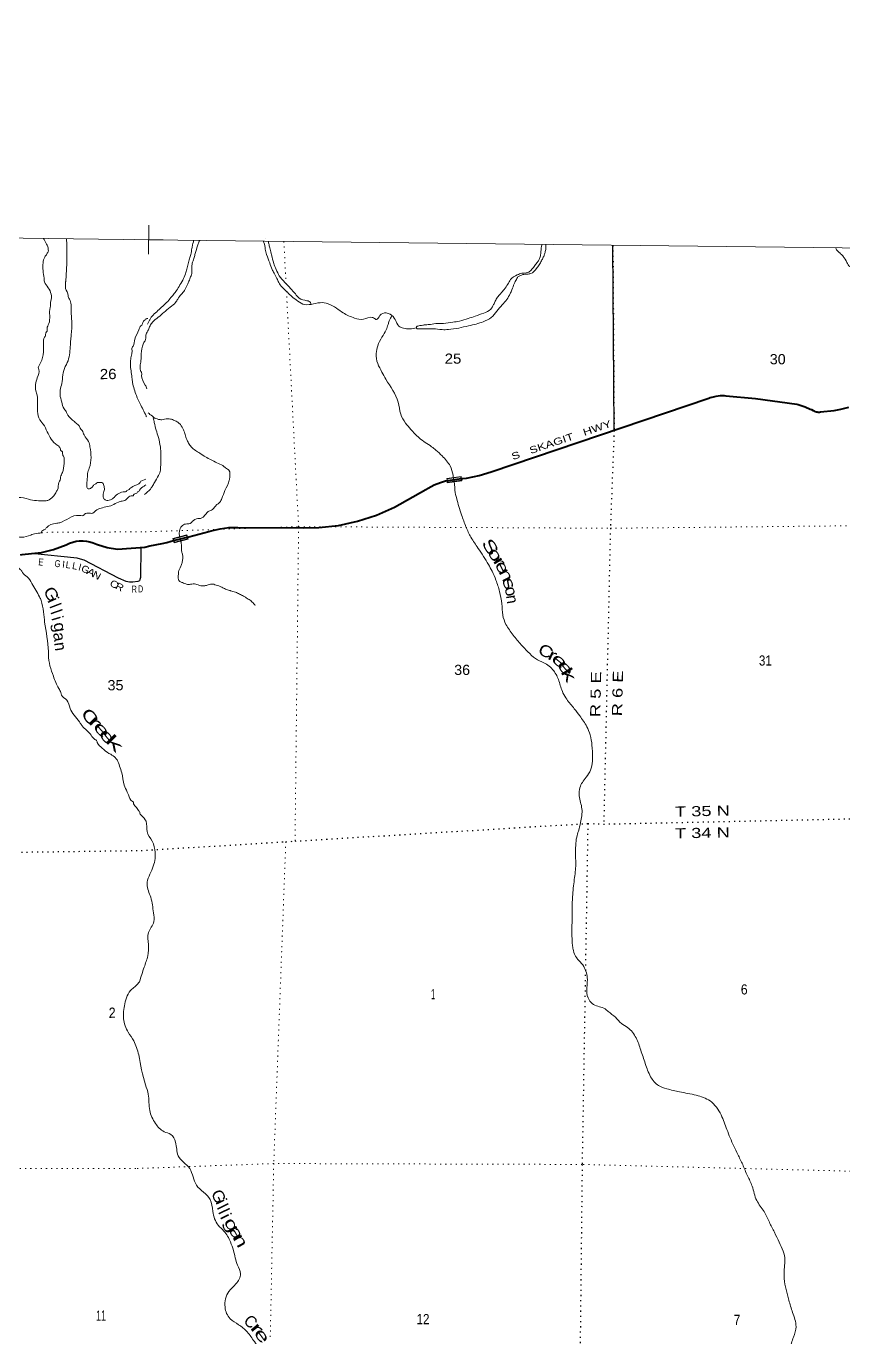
# Model space of a CAD drawing. Header units: feet. Extents: x -493433 to -244333, y 184684 to 373072.
# Drawn here: x -277267 to -263195, y 350233 to 372822 of the extents above; entities that cross this region are included whole.
import ezdxf
from ezdxf.enums import TextEntityAlignment as Align

# ---------------------------------------------------------------- set-up
doc = ezdxf.new("R2010")
doc.units = ezdxf.units.FT
doc.header["$LTSCALE"] = 60
doc.linetypes.add('DOTTED', pattern=[1.5, 0.3, -1.2])
for name, color, linetype, lineweight in [('26', 7, 'Continuous', 40), ('27', 7, 'Continuous', 13), ('29', 7, 'Continuous', 25), ('30', 7, 'Continuous', 13), ('39', 7, 'Continuous', 13), ('4', 7, 'Continuous', 13), ('41', 7, 'Continuous', 13), ('6', 7, 'DOTTED', 25), ('61', 7, 'Continuous', 13), ('7', 7, 'DOTTED', 13)]:
    doc.layers.add(name, color=color, linetype=linetype, lineweight=lineweight)

msp = doc.modelspace()

# ---------------------------------------------------------------- linework, layer by layer
at = {"layer": '26'}
for points in [[(-269767.45, 365024.01), (-269741.98, 365027.17), (-269676.8, 365035.25), (-269463.25, 365077.98), (-269255.33, 365142.8), (-265503.37, 366413), (-265478.06, 366421.57), (-265453.37, 366429.13), (-265448.75, 366430.55), (-265378.98, 366446.32), (-265307.95, 366454.71), (-265261.43, 366455.31), (-265236.53, 366455.64), (-265211.43, 366453.4), (-264702.06, 366407.98), (-263985.72, 366307.67), (-263966.46, 366302.74), (-263844.66, 366263.53), (-263756.09, 366224.38), (-263732.21, 366213.82), (-263706.09, 366196.54), (-263694.25, 366190.15), (-263675.83, 366182.57), (-263656.71, 366176.95), (-263637.12, 366173.37), (-263617.25, 366171.85), (-263597.34, 366172.42), (-263577.59, 366175.07), (-263343.92, 366200.82), (-263229.54, 366220.15), (-263090.51, 366257.43)], [(-274729.47, 363955.58), (-274461.83, 364024.03), (-274118.66, 364111.81), (-274078.34, 364124.26), (-273926.99, 364160.17), (-273772.71, 364180.06), (-273617.19, 364183.71), (-272488.24, 364178.95), (-272225.81, 364182.56), (-271887.88, 364218.7), (-271555.58, 364289.97), (-271232.54, 364395.58), (-270922.32, 364534.37), (-270380.13, 364838.71), (-270342.05, 364862.09), (-270237.26, 364916.42), (-270127.36, 364959.51), (-270038.56, 364983.98), (-269767.45, 365024.01)], [(-277364.41, 363712.35), (-277338.97, 363715.26), (-277175.51, 363733.94), (-277004.22, 363753.76), (-276844.11, 363789.55), (-276819.02, 363796.21), (-276794.11, 363805.45), (-276576.89, 363886.1), (-276522.61, 363911.69), (-276465.95, 363931.47), (-276407.53, 363945.22), (-276347.99, 363952.78), (-276287.99, 363954.08), (-276228.18, 363949.1), (-276169.22, 363937.9), (-276111.75, 363920.59), (-276056.41, 363897.38), (-276037.04, 363887.57), (-275873.32, 363839.79), (-275696.16, 363807.2), (-275220.25, 363845.45)], [(-275220.25, 363845.45), (-275139.29, 363864.99), (-274923.44, 363909.24), (-274844.07, 363923.55), (-274766.63, 363946.09)], [(-274766.63, 363946.08), (-274729.47, 363955.58), (-274729.23, 363955.64)]]:
    msp.add_lwpolyline(points, dxfattribs=at)
at = {"layer": '29'}
msp.add_line((-267132.24, 365868.49), (-267156.03, 369045.14), dxfattribs=at)
msp.add_lwpolyline([(-275291.89, 363839.69), (-275298.23, 363319.45), (-275309.16, 363284.65), (-275314.7, 363265.46), (-275342.4, 363248.74), (-275430.01, 363237.92), (-275489.13, 363241.19), (-275545.62, 363253.16), (-275678.15, 363310.61), (-276270.86, 363617.63), (-276329, 363638.53), (-276389.4, 363650.91), (-277176.44, 363733.83)], dxfattribs=at)
at = {"layer": '39'}
for p, q in [((-273139.54, 369157.15), (-273139.73, 369156.45)), ((-275147.69, 367743.01), (-275174.39, 367688.64)), ((-275158.74, 367591.53), (-275174.39, 367566.42)), ((-275290.29, 364980.63), (-275206.03, 365017.72))]:
    msp.add_line(p, q, dxfattribs=at)
msp.add_arc((-270518.55, 367630.6), 24.48, 84.96292, 275.03747, dxfattribs=at)
for points in [[(-276885.27, 368953.08), (-276893.7, 369020.94), (-276923.58, 369080.03), (-276966.73, 369165.89)], [(-276591.03, 368350.88), (-276566.84, 368760.82), (-276568.24, 369076.66), (-276572.72, 369160.32)], [(-275158.74, 367591.53), (-275132.98, 367656.3), (-275111.06, 367692.78), (-275069.07, 367743.52), (-274964.81, 367824.96), (-274892.69, 367890.03), (-274786.45, 367977.53), (-274692.29, 368062.93), (-274656.4, 368119.69), (-274594.46, 368200.85), (-274540.5, 368267.82), (-274492.75, 368358.98), (-274468.9, 368409.61), (-274441.21, 368486.5), (-274415.5, 368557.33), (-274411.91, 368621.95), (-274414.3, 368676.45), (-274398.72, 368755.28), (-274373.07, 368836.2), (-274353.41, 368906.99), (-274314.64, 369035.87), (-274292.75, 369099.93), (-274273.45, 369131.74)], [(-274377.36, 369133.29), (-274386.64, 369103.44), (-274399.93, 369054.7), (-274412.11, 368993.78), (-274431.88, 368886.29), (-274455.58, 368815.47), (-274475.11, 368724.5), (-274500.72, 368637.52), (-274522.32, 368554.61), (-274569.95, 368445.29), (-274633.7, 368335.85), (-274689.54, 368248.68), (-274741.51, 368183.74), (-274805.48, 368106.61), (-274841.48, 368063.98), (-274913.58, 367996.89), (-274997.72, 367919.63), (-275079.84, 367842.38), (-275137.75, 367763.26), (-275147.69, 367743.01)], [(-273180.39, 369118.65), (-273170.14, 369095.41), (-273146.39, 368981.47), (-273123.56, 368886.74), (-273070.14, 368741.73), (-273029.06, 368630.96), (-272994.33, 368564.57), (-272945.3, 368472.02), (-272914.61, 368405.6), (-272857.59, 368323.2), (-272784.55, 368255.04), (-272709.44, 368180.83), (-272616.2, 368106.74), (-272498.77, 368032.81), (-272357.62, 368027.67), (-272202.59, 368056.95), (-272061.35, 368037.68), (-271919.71, 367961.88), (-271806.26, 367881.87), (-271608.08, 367792.32), (-271454.74, 367773.13), (-271303.76, 367804.39), (-271279.5, 367794.46), (-271232.94, 367766.5), (-271170.93, 367835.54), (-271062.38, 367880.66), (-270997.72, 367858.88), (-270906.35, 367764.59), (-270843.09, 367653.96), (-270766.23, 367616.11), (-270657.3, 367606.72), (-270538.33, 367621.53)], [(-272359.09, 368028.34), (-272388.22, 368079.96), (-272432.65, 368091.79), (-272561.97, 368135.36), (-272628.99, 368207.6), (-272712.3, 368301.94), (-272809.78, 368406.28), (-272905.31, 368518.71), (-272957.3, 368630.15), (-273001.65, 368734.37), (-273037.13, 368880.73), (-273063.74, 368980.51), (-273082.08, 369057.75), (-273098.67, 369118.11)], [(-277844.43, 364721.72), (-277763.46, 364697.48), (-277637.97, 364685.37), (-277524.62, 364685.38), (-277403.2, 364701.57), (-277225.07, 364669.26), (-276953.85, 364641), (-276893.14, 364649.09), (-276804.11, 364713.76), (-276755.56, 364778.42), (-276743.43, 364806.71), (-276727.24, 364830.95), (-276703.01, 364960.27), (-276682.78, 365000.69), (-276674.7, 365049.19), (-276642.36, 365130.01), (-276614.08, 365283.58), (-276626.28, 365408.86), (-276638.43, 365433.1), (-276650.6, 365497.76), (-276666.8, 365501.8), (-276674.91, 365534.13), (-276707.31, 365582.62), (-276735.65, 365602.82), (-276905.75, 365833.15), (-276974.63, 365962.46), (-277011.07, 366006.91), (-277067.81, 366144.31), (-277080.08, 366463.56), (-277100.35, 366536.3), (-277076.15, 366762.61), (-277051.93, 366908.1), (-277060.03, 366932.35), (-277043.86, 366972.76), (-276967.1, 367356.69), (-276950.95, 367461.76), (-276934.76, 367490.05), (-276926.69, 367538.55), (-276906.46, 367566.84), (-276906.48, 367611.29), (-276878.17, 367696.16), (-276854.01, 367975.01), (-276845.92, 368015.43), (-276849.99, 368051.79), (-276841.91, 368084.13), (-276886.53, 368314.47), (-276951.33, 368415.5), (-276959.46, 368480.16), (-276975.71, 368609.48), (-276975.76, 368742.85), (-276947.47, 368843.88), (-276911.05, 368896.42), (-276885.27, 368953.08)], [(-270520.7, 367606.21), (-270441.58, 367604.09), (-270256.14, 367607.32), (-270096.78, 367592.2), (-269991.97, 367594.91), (-269812.73, 367620.3), (-269645.67, 367657.73), (-269510.82, 367688.89), (-269394.16, 367728), (-269253.54, 367799.58), (-269155.52, 367909.23), (-269063.56, 368020.87), (-268983.56, 368112.24), (-268927.81, 368213.54), (-268898.02, 368278.34), (-268856.41, 368383.59), (-268820.65, 368458.52), (-268802.74, 368492.95), (-268758.59, 368521.5), (-268708.33, 368542.02), (-268631.77, 368548.57), (-268571.37, 368559.06), (-268475.19, 368644.48), (-268425.26, 368711.42), (-268387.43, 368780.31), (-268355.59, 368839.06), (-268333.8, 368895.73), (-268318.08, 368954.38), (-268310.75, 369043.07), (-268309.76, 369059.08)], [(-268378.45, 369059.96), (-268391.01, 369006.4), (-268396.63, 368943.78), (-268406.16, 368864.98), (-268425.89, 368802.27), (-268457.82, 368755.63), (-268499.76, 368698.83), (-268551.73, 368633.89), (-268607.83, 368585.07), (-268702.44, 368564.26), (-268727.67, 368563.33), (-268805.05, 368535.33), (-268921.41, 368453.82), (-268967.23, 368374.79), (-269031.11, 368283.53), (-269091.09, 368212.48), (-269147.1, 368149.53), (-269182.94, 368084.69), (-269212.76, 368023.93), (-269260.61, 367946.91), (-269383.1, 367877.47), (-269527.89, 367826.06), (-269650.56, 367782.86), (-269797.43, 367739.51), (-269916.23, 367720.57), (-270077.36, 367699.33), (-270178.15, 367698.67), (-270301.02, 367683.74), (-270383.61, 367675.13), (-270409.89, 367674.16)], [(-263195.31, 368865.3), (-263218.74, 368888.32), (-263248.91, 368914.9), (-263271.88, 368933.81), (-263293.05, 368954.98), (-263302.06, 368969.39), (-263313.93, 368999.04), (-263314.07, 368999.26)], [(-263195.31, 368865.3), (-263186.88, 368854.57), (-263125.7, 368752.01), (-263072.78, 368679.67), (-262982.14, 368690.36), (-262903.7, 368717.11), (-262820.94, 368701.5), (-262739.63, 368603.11), (-262658.17, 368484.53), (-262605.1, 368389.99), (-262578.39, 368317.49), (-262581.76, 368220.56), (-262530.97, 368164.37), (-262465.75, 368061.83), (-262418.8, 367977.35), (-262396.19, 367914.91), (-262307.29, 367885.21), (-262238.89, 367905.84), (-262158.17, 367894.26), (-262071.23, 367856.46), (-262018.45, 367804.32), (-261855.24, 367815.48), (-261732.68, 367874.82), (-261620.12, 367921.99), (-261547.6, 367930.53), (-261485.25, 367951.13), (-261414.84, 367971.78), (-261312.1, 367982.54), (-261160.54, 367929.02), (-261003.34, 367936.1), (-260946.79, 367920.32), (-260851.78, 367882.58), (-260736.39, 367812.67), (-260672.48, 367724)], [(-276581.78, 368443.52), (-276591.03, 368350.88), (-276586.96, 368302.39), (-276542.39, 368181.15), (-276538.33, 368148.82), (-276522.12, 368120.54), (-276493.7, 367910.39), (-276481.49, 367736.62), (-276489.49, 367502.23), (-276501.59, 367393.11), (-276509.63, 367263.79), (-276574.29, 366993.02), (-276594.52, 366956.65), (-276655.12, 366661.62), (-276679.36, 366548.47), (-276683.38, 366475.73), (-276654.99, 366342.37), (-276614.47, 366229.22), (-276569.92, 366164.56), (-276549.65, 366120.11), (-276436.26, 366006.98), (-276407.91, 365978.68), (-276355.28, 365934.24), (-276343.12, 365905.96), (-276302.62, 365853.43), (-276270.2, 365776.64), (-276193.25, 365663.49), (-276168.93, 365570.55), (-276148.61, 365388.7), (-276180.92, 365206.85), (-276209.22, 365113.9), (-276209.21, 365085.6), (-276221.31, 364960.33), (-276221.27, 364879.51), (-276213.16, 364855.26), (-276176.73, 364851.22), (-276124.13, 364883.56), (-276087.71, 364923.97), (-276067.48, 364932.06), (-276055.33, 364948.22), (-276010.81, 364956.31), (-275954.14, 364952.27), (-275925.78, 364887.62), (-275921.7, 364818.92), (-275933.83, 364782.54), (-275933.79, 364689.6), (-275897.35, 364653.23), (-275816.39, 364661.32), (-275771.87, 364681.53), (-275751.64, 364701.74), (-275569.53, 364798.75), (-275545.23, 364802.79), (-275533.1, 364818.96), (-275492.63, 364835.13), (-275480.49, 364855.34), (-275444.06, 364875.54), (-275427.87, 364887.67), (-275302.42, 364960.42), (-275290.29, 364980.63), (-275286.59, 364983.25)], [(-275192.36, 366087.71), (-275201.68, 366108.13), (-275302.95, 366314.22), (-275367.78, 366455.66), (-275432.63, 366681.96), (-275444.81, 366766.82), (-275469.2, 367001.22), (-275465.17, 367082.04), (-275449.02, 367174.99), (-275440.94, 367211.36), (-275440.97, 367284.1), (-275424.78, 367308.35), (-275396.49, 367429.59), (-275323.7, 367591.25), (-275303.48, 367643.79), (-275275.15, 367672.08), (-275230.65, 367752.91), (-275212.77, 367762.5), (-275198.84, 367778.18), (-275171.57, 367787.27)], [(-270973.29, 367824.71), (-270987.18, 367792.32), (-271011.02, 367741.7), (-271030.76, 367681), (-271064.4, 367589.94), (-271136.09, 367462.29), (-271209.65, 367312.41), (-271234.94, 367181.03), (-271209.57, 367009.59), (-271135.96, 366860.68), (-271068.59, 366737.97), (-270856.2, 366341.65), (-270812.44, 366136.01), (-270730.75, 365983.11), (-270637.25, 365872.69), (-270495.12, 365726.24), (-270280.38, 365574.21), (-270205.38, 365514.13), (-270099.89, 365417.92), (-270022.67, 365329.59), (-269961.6, 365243.18), (-269912.13, 365086.04), (-269892, 364970.04)], [(-275174.24, 367561.54), (-275204.07, 367497.63), (-275218.37, 367401.32), (-275238.6, 367373.03), (-275262.86, 367308.37), (-275287.09, 367130.56), (-275291.09, 367041.65), (-275295.13, 367013.35), (-275295.08, 366884.04), (-275274.82, 366835.54), (-275278.86, 366803.21), (-275214.03, 366637.52), (-275186.49, 366572.31)], [(-270409.89, 367674.16), (-270431.02, 367668.31), (-270480.92, 367662.76), (-270516.4, 367654.99)], [(-275081.71, 366071.86), (-275058.96, 365989.24), (-275027.84, 365862.25), (-274988.66, 365735.32), (-274955.28, 365572.02), (-274944.25, 365434.81), (-274949.24, 365281.35), (-274954.53, 365172.3), (-274986.13, 365077.21), (-275055.87, 364959.66), (-275095.71, 364890.76), (-275127.65, 364844.12), (-275227.7, 364750.5)], [(-275162.95, 366160.16), (-275134.54, 366132.08), (-275096.05, 366106.09), (-275073.71, 366082.01), (-275031.23, 366060.08), (-274986.78, 366046.23), (-274930.3, 366040.55), (-274831.62, 366055.32), (-274779.18, 366051.62), (-274712.49, 366027.83), (-274653.81, 365995.91), (-274609.18, 365955.83), (-274558.17, 365867.33), (-274527.35, 365782.74), (-274500.57, 365700.15), (-274469.88, 365635.74), (-274425.1, 365573.45), (-274352.09, 365509.33), (-274275.15, 365461.38), (-274175.94, 365399.44), (-274080.85, 365349.59), (-273979.69, 365297.76), (-273880.58, 365249.95), (-273831.93, 365209.89), (-273773.17, 365167.88), (-273758.27, 365052.9), (-273767.97, 364998.33), (-273841.33, 364820.2), (-273896.81, 364680.54), (-273930.64, 364617.74), (-273968.72, 364585.19), (-273990.78, 364568.89), (-274030.75, 364518.16), (-274088.92, 364475.39), (-274119.07, 364463.08), (-274155.16, 364434.58), (-274207.14, 364371.66), (-274251.29, 364343.11), (-274307.69, 364336.68), (-274404.1, 364285.58), (-274444.17, 364248.98), (-274520.73, 364242.43), (-274584.97, 364203.65), (-274626.74, 364122.63), (-274602.59, 363948.84)], [(-279476.25, 365917.7), (-279403.37, 365873.25), (-279395.27, 365877.3), (-279399.32, 365869.22), (-279403.37, 365877.3), (-279395.27, 365869.21), (-279399.32, 365877.3), (-279403.35, 365840.93), (-279375.01, 365808.61), (-279334.49, 365719.7), (-279310.17, 365634.84), (-279212.94, 365457.04), (-279164.31, 365331.77), (-279107.59, 365218.62), (-279042.79, 365121.65), (-279006.32, 365061.03), (-278815.97, 364818.58), (-278613.48, 364596.35), (-278512.25, 364523.61), (-278305.78, 364446.86), (-278180.29, 364434.75), (-278135.75, 364414.55), (-278010.25, 364378.2), (-277929.28, 364341.83), (-277734.93, 364220.63), (-277674.18, 364164.06), (-277641.78, 364127.69), (-277581.05, 364087.28), (-277483.88, 364038.81), (-277350.29, 364014.57), (-277188.39, 364050.96), (-277147.92, 364067.13), (-276998.16, 364091.39), (-277006.25, 364091.39), (-276981.97, 364131.8), (-276945.56, 364147.97), (-276913.19, 364184.35), (-276755.35, 364253.07), (-276686.53, 364265.2), (-276346.56, 364390.51), (-276269.66, 364398.6), (-276265.61, 364406.69), (-276160.37, 364426.9), (-276107.75, 364434.98), (-276091.57, 364451.15), (-275897.3, 364536.04), (-275783.97, 364568.38), (-275678.75, 364620.92), (-275613.99, 364637.1), (-275565.42, 364649.22), (-275512.8, 364693.68), (-275435.92, 364730.06), (-275419.73, 364730.06), (-275415.68, 364746.23), (-275363.07, 364774.52), (-275346.89, 364794.73), (-275326.64, 364802.81), (-275314.51, 364823.02), (-275233.58, 364895.77), (-275207.55, 364914.76)], [(-269892, 364970.04), (-269886.93, 364940.85), (-269878.06, 364823.81), (-269848.83, 364678.65), (-269811.61, 364543.63), (-269764.24, 364398.58), (-269688.23, 364193.16), (-269602.33, 364014.04), (-269478.04, 363823.07), (-269300.72, 363543.61), (-269239.45, 363428.93), (-269171.85, 363273.92), (-269110.02, 363078.5), (-269070.26, 362866.78), (-269054.81, 362673.08), (-268999.26, 362511.93), (-268875.01, 362327.01), (-268738.79, 362160.34), (-268621.04, 362039.98), (-268491.2, 361921.71), (-268347.59, 361851.99), (-268177.3, 361713.8), (-268087.37, 361536.73), (-268017.42, 361333.29), (-267952.14, 361220.66), (-267821.99, 361057.98), (-267728.4, 360933.42), (-267606.17, 360748.49), (-267550.77, 360609.55), (-267517.27, 360428.08), (-267509.77, 360218.17), (-267540.51, 359999.94), (-267618.31, 359880.32), (-267682.18, 359789.06), (-267725.9, 359697.92), (-267737.04, 359558.55), (-267691.12, 359332.74), (-267713.68, 359096.4), (-267750.98, 358950.8), (-267780.49, 358845.63), (-267797.68, 358708.24), (-267800.32, 358506.34), (-267797.42, 358379.17), (-267821.8, 358114.55), (-267852, 357817.58), (-267858.69, 357619.7), (-267859.41, 357431.94), (-267863.91, 357207.82), (-267850.18, 356971.71), (-267837.53, 356891.04), (-267784.27, 356768.24), (-267743.61, 356720.05), (-267658.21, 356613.61), (-267596.21, 356393.96), (-267606.94, 356196.05), (-267567.55, 356038.84), (-267490.41, 355960.61), (-267292.31, 355883.16), (-267237.58, 355839.11), (-267111.91, 355741), (-267010.37, 355632.65), (-266903.04, 355562.69), (-266756.66, 355383.97), (-266676.59, 355174.53), (-266598.37, 354940.86), (-266506.09, 354715.35), (-266369.97, 354562.81), (-266228.47, 354507.21), (-266008.38, 354456.15), (-265721.7, 354395.43), (-265483.15, 354298.07), (-265291.99, 354057.05), (-265191.47, 353805.36), (-265074.59, 353519.45), (-265005.06, 353376.56), (-264919.18, 353201.49)], [(-274602.59, 363948.84), (-274599.18, 363926.98), (-274590.48, 363834.17), (-274585.96, 363763.54), (-274571.48, 363711.15), (-274568.99, 363642.53), (-274580.63, 363575.83), (-274604.38, 363513.09), (-274640, 363415.96), (-274643.74, 363373.54), (-274643.15, 363288.75), (-274620.73, 363252.56), (-274574.22, 363232.67), (-274533.79, 363216.78), (-274471.18, 363199.02), (-274469.16, 363199.04), (-274434.92, 363203.3), (-274388.61, 363211.67), (-274303.82, 363194.06), (-274257.35, 363178.21), (-274188.81, 363178.66), (-274132.45, 363191.14), (-274092.22, 363203.51), (-274057.97, 363207.77), (-274013.54, 363195.95), (-273926.65, 363166.23), (-273865.97, 363136.34), (-273797.24, 363108.53), (-273760.87, 363096.65), (-273744.71, 363092.72), (-273706.33, 363080.86), (-273661.88, 363067.02), (-273593.11, 363033.14), (-273558.73, 363017.22), (-273524.33, 362999.27), (-273475.76, 362971.33), (-273439.32, 362949.36), (-273406.94, 362931.4), (-273382.6, 362909.35), (-273358.21, 362881.24), (-273331.82, 362855.17), (-273321.63, 362839.09)], [(-277483.96, 363650.08), (-277459.41, 363590.24), (-277378.4, 363464.97), (-277362.21, 363452.86), (-277329.81, 363404.37), (-277252.86, 363331.63), (-277167.81, 363218.49), (-277038.18, 362988.17), (-277009.82, 362923.51), (-276969.26, 362729.53), (-276948.95, 362547.69), (-276883.98, 362042.56), (-276883.97, 362014.27), (-276883.96, 361985.98), (-276798.81, 361618.26), (-276705.62, 361408.13), (-276669.17, 361335.4), (-276657, 361290.95), (-276567.91, 361206.09), (-276511.18, 361064.67), (-276442.32, 360947.48), (-276349.18, 360834.34), (-276320.83, 360785.86), (-276166.94, 360628.27), (-276094.06, 360539.38), (-276049.51, 360498.97), (-276041.41, 360474.73), (-275956.37, 360377.75), (-275842.99, 360288.86), (-275810.61, 360272.7), (-275729.62, 360212.09), (-275701.28, 360175.72), (-275656.7, 360070.66), (-275620.24, 359953.48), (-275579.67, 359743.35), (-275527, 359622.12), (-275506.74, 359573.63), (-275433.84, 359460.49), (-275417.65, 359448.37), (-275417.63, 359436.24), (-275381.19, 359371.59), (-275332.58, 359306.95), (-275324.48, 359294.82), (-275308.28, 359274.61), (-275308.28, 359254.41), (-275277.78, 359218.73)], [(-275277.78, 359218.73), (-275200.94, 359118.28), (-275183.59, 358940.73), (-275097.79, 358777.77), (-275044, 358578.26), (-275088.52, 358311.48), (-275183.35, 358032.27), (-275121.33, 357808.58), (-275073.11, 357540.39), (-275068.03, 357389.02), (-275159.48, 357202.69), (-275162.06, 356992.72), (-275172.81, 356798.84), (-275233.96, 356604.63), (-275313.63, 356353.41)], [(-275313.23, 356353.85), (-275379.12, 356281.55), (-275448.23, 356224.51), (-275568.7, 355970.18), (-275588.78, 355715.86), (-275508.47, 355481.61), (-275414.77, 355334.37), (-275328.7, 355092.29)], [(-275328.7, 355092.29), (-275209.85, 354575.88), (-275164.4, 354416.69), (-275138.24, 354132.21), (-275037.93, 353910.79), (-274891.8, 353768.41), (-274776.56, 353720.7), (-274692.99, 353588.01), (-274647.03, 353354.12), (-274449.94, 353131.32), (-274333.07, 352847.43), (-274095.49, 352598.64), (-274051.75, 352395.03), (-273957.36, 352155.4), (-273859.9, 352055.1), (-273747.73, 351868.08), (-273696.33, 351723.06), (-273663.19, 351594.07), (-273624.01, 351467.14), (-273574.61, 351320.09), (-273652.01, 351143.94), (-273774.1, 351015.96), (-273840.76, 350745.01), (-273752.69, 350543.7), (-273606.83, 350441.69), (-273458.81, 350317.49), (-273334.69, 350150.74), (-273188.2, 349955.86), (-273047.83, 349773.07), (-272927.49, 349569.95), (-272875.83, 349386.57), (-272803.78, 349171.03), (-272689.54, 348975.95), (-272727.11, 348870.73), (-272770.51, 348733.16), (-272666.41, 348546.09), (-272552.37, 348381.29), (-272462.86, 348262.76), (-272448.88, 347990.32), (-272439.5, 347800.61), (-272441.91, 347566.41), (-272412.5, 347395), (-272336.93, 347252.16), (-272214.58, 347051.07), (-272139.82, 346734.61), (-272092.34, 346573.41), (-271978.17, 346388.42), (-271848.26, 346260.06), (-271683.77, 346085.5), (-271539.93, 345983.48), (-271406.41, 345915.71), (-271264.23, 345761.18), (-271163.88, 345533.71), (-271086.48, 345419.14), (-270979.11, 345343.13), (-270869.66, 345257.03), (-270849.8, 345008.85), (-270816.2, 344815.26), (-270688.34, 344690.93), (-270540.4, 344578.84), (-270456.89, 344454.21), (-270479.24, 344187.58), (-270419.48, 344000.22), (-270331.56, 343530.41), (-270171.82, 343168.06), (-270159.28, 342967.12)], [(-264919.18, 353201.49), (-264837.2, 353008.21), (-264757.34, 352829.06), (-264679.04, 352583.27), (-264550.72, 352392.32), (-264460.75, 352209.19), (-264372.87, 352036.15), (-264291.04, 351863.06), (-264192.14, 351554.83), (-264201.44, 351441.71), (-264204.05, 351235.78), (-264124.88, 350864.83), (-264060.92, 350653.27), (-264000.76, 350407.37), (-264043.86, 350227.41), (-264106.93, 350019.06), (-264056.05, 349658.03), (-263969.38, 349367.88), (-263832.48, 349102.29), (-263795.84, 349052.06), (-263748.78, 348951.42), (-263689.2, 348790.31), (-263651.68, 348610.88), (-263612.18, 348437.52), (-263532.74, 348318.92), (-263287.69, 348157)]]:
    msp.add_spline(points, degree=3, dxfattribs=at)
at = {"layer": '4'}
for p, q in [((-275151.73, 369392.72), (-275157.58, 368892.75)), ((-274904.67, 369139.81), (-275404.64, 369145.66))]:
    msp.add_line(p, q, dxfattribs=at)
msp.add_lwpolyline([(-489136.84, 372822.34), (-458570.27, 372170.54), (-428002.84, 371560.78), (-397434.59, 370993.07), (-366865.58, 370467.41), (-336295.9, 369983.8), (-305725.57, 369542.24), (-275154.66, 369142.74), (-244583.22, 368785.28), (-246606.46, 184933.95), (-277430.78, 185294.37), (-308254.58, 185697.19), (-339077.78, 186142.4), (-369900.35, 186630.01), (-400722.22, 187160.02), (-431543.33, 187732.42), (-462363.63, 188347.22), (-493183.05, 189004.41)], close=True, dxfattribs=at)
msp.add_lwpolyline([(-489136.84, 372822.34), (-458570.27, 372170.54), (-428002.84, 371560.78), (-397434.59, 370993.07), (-366865.58, 370467.41), (-336295.9, 369983.8), (-305725.57, 369542.24), (-275154.66, 369142.74), (-244583.22, 368785.28), (-246606.46, 184933.95), (-277430.78, 185294.37), (-308254.58, 185697.19), (-339077.78, 186142.4), (-369900.35, 186630.01), (-400722.22, 187160.02), (-431543.33, 187732.42), (-462363.63, 188347.22), (-493183.05, 189004.41)], close=True, dxfattribs=at)
at = {"layer": '6'}
for points in [[(-267156.51, 369044.53), (-267135.32, 365855.62), (-267200.43, 364168.99), (-267314.69, 359062.84)], [(-275285.01, 358614.61), (-272793.52, 358766.54), (-272634.34, 358777.67), (-267588.59, 359081.06), (-267318.38, 359070.71), (-262297.48, 359178.11), (-262059.92, 359184.18), (-257063.74, 359117.33), (-256783.71, 359143.38), (-251829.95, 359048.46), (-251495.39, 359060.74), (-246491.41, 358992.4), (-246338.27, 359001.47), (-244691.17, 358976.22)], [(-267588.59, 359081.06), (-267687.04, 353203.64), (-267744.8, 347853.4), (-267871.73, 342595.57), (-267951.74, 337257.3), (-268023.96, 331959.45), (-268111.37, 326524.23), (-268181.39, 323060.86)], [(-289048.84, 358666.14), (-283694.83, 358631.47), (-278250.61, 358575.68), (-275285.01, 358614.61)]]:
    msp.add_lwpolyline(points, dxfattribs=at)
at = {"layer": '61'}
for points in [[(-270015.18, 364990.42), (-270020.45, 365028.27), (-269772.84, 365062.72), (-269767.45, 365024.01)], [(-270015.18, 364990.42), (-270010.11, 364953.98), (-269762.5, 364988.44), (-269767.45, 365024.01)], [(-274729.47, 363955.58), (-274738.7, 363991.22), (-274496.68, 364053.9), (-274487.26, 364017.53)], [(-274729.47, 363955.58), (-274719.89, 363918.62), (-274477.88, 363981.3), (-274487.26, 364017.53)]]:
    msp.add_lwpolyline(points, dxfattribs=at)
for points in [[(-270011.42, 365021.45), (-269779.66, 365053.69), (-269771.52, 364995.26), (-270003.3, 364963.01)], [(-274728.95, 363985.48), (-274502.42, 364044.14), (-274487.62, 363987.05), (-274714.17, 363928.37)]]:
    msp.add_lwpolyline(points, close=True, dxfattribs=at)
at = {"layer": '7'}
for p, q in [((-272826.8, 369114.03), (-272788.86, 368383.23)), ((-277002.5, 364098.3), (-275217, 364107.72)), ((-278366.46, 353135.46), (-275352.86, 353133.81))]:
    msp.add_line(p, q, dxfattribs=at)
for points in [[(-272782.22, 368254.43), (-272573.03, 364196.57), (-272634.34, 358777.67)], [(-275217, 364107.72), (-272573.03, 364196.57), (-267200.43, 364168.99), (-261844.52, 364224.07), (-256634.58, 364106.6), (-251320.26, 364054.41), (-246024.48, 364058.63), (-244635.15, 364067.69)], [(-272793.52, 358766.54), (-273001.11, 353219.49), (-273060.29, 350234.11)], [(-244759.43, 352773.62), (-246585.42, 352763.73), (-251964.37, 352833.67), (-257156.66, 353021.91), (-262430.64, 353072.34), (-267687.04, 353203.64), (-273001.11, 353219.49), (-275352.86, 353133.81)]]:
    msp.add_lwpolyline(points, dxfattribs=at)

# ---------------------------------------------------------------- texts
at = {"layer": '27', "width": 1.35}
msp.add_text('S   SKAGIT   HWY', height=120, rotation=18.703, dxfattribs=at).set_placement((-268881.17, 365343.37))
at = {"layer": '30', "width": 0.8}
msp.add_text('E', height=120, rotation=353.986, dxfattribs=at).set_placement((-277061.39, 363531.31))
at = {"layer": '30'}
for s, rotation, width, p in [('G', 353.986, 0.7, (-276732.59, 363500.05)), ('L', 351.986, 0.95, (-276550.6, 363479.78)), ('G', 332.616, 1.1, (-276272.79, 363407.94)), ('A', 332.616, 1.3, (-276176.64, 363356.99)), ('N', 332.616, 1.2, (-276078.42, 363303.96)), ('C', 332.616, 1.2, (-275778.78, 363152.38)), ('R', 333.564, 1.15, (-275682.07, 363104.15)), ('R', 1.04, 0.65, (-275404.07, 363060.75)), ('D', 1.04, 0.65, (-275294.44, 363064.89))]:
    msp.add_text(s, height=120, rotation=rotation, dxfattribs=dict(at, width=width)).set_placement(p, align=Align.CENTER)
for s, rotation, p in [('I', 353.986, (-276628.81, 363488.35)), ('L', 349.318, (-276438.99, 363460.89)), ('I', 344.318, (-276356.66, 363441.29))]:
    msp.add_text(s, height=120, rotation=rotation, dxfattribs=at).set_placement(p, align=Align.CENTER)
at = {"layer": '41'}
for s, rotation, width, p in [('S', 302.594, 1.6, (-269352.74, 363794.83)), ('o', 302.594, 1.55, (-269267.91, 363662.15)), ('r', 302.197, 1.75, (-269190.48, 363542.24)), ('e', 296.706, 1.4, (-269148.82, 363453.73)), ('n', 296.297, 1.5, (-269082.42, 363320.59)), ('s', 293.326, 1.5, (-269034.72, 363179.85)), ('o', 285.998, 1.1, (-269005.52, 363057.2)), ('C', 333.766, 1.25, (-268357.78, 361962.22)), ('r', 334.915, 1.5, (-268235.57, 361893.76)), ('e', 321.527, 1.75, (-268134.24, 361810.24)), ('e', 311.372, 1.9, (-268043.24, 361697.3)), ('k', 301.52, 1.75, (-268003.55, 361592.76))]:
    msp.add_text(s, height=200, rotation=rotation, dxfattribs=dict(at, width=width)).set_placement(p, align=Align.CENTER)
for s, height, rotation, width, p in [('G', 201.7, 299.252, 1.2, (-276979.9, 363092.75)), ('i', 201.7, 294.04, 1.1, (-276905.58, 362923.73)), ('g', 201.7, 280.96, 1.1, (-276800.31, 362528.12)), ('a', 201.7, 279.992, 1.05, (-276806.91, 362360.23)), ('C', 201.7, 306.9, 1.5, (-276335.85, 360976.56)), ('r', 201.7, 314.381, 2.25, (-276220.27, 360833.41)), ('e', 201.7, 311.411, 1.9, (-276131.11, 360742.37)), ('e', 201.7, 309.017, 1.8, (-276029.67, 360623.17)), ('k', 201.7, 313.992, 2.25, (-275925.49, 360504.01)), ('G', 200, 293.996, 1.1, (-274086.16, 352716.77)), ('i', 200, 295.668, 1.15, (-274009.59, 352553.28)), ('l', 200, 296.487, 1.1, (-273987.81, 352463.63)), ('l', 200, 295.478, 1.1, (-273964.12, 352383.45)), ('i', 200, 296.833, 1.2, (-273930.28, 352300.37)), ('g', 200, 300.227, 1.6, (-273869.13, 352218.68)), ('a', 200, 297.385, 1.5, (-273781.73, 352077.94)), ('n', 200, 297.865, 1.5, (-273710.09, 351942.89)), ('r', 200, 310.261, 2.05, (-273421.56, 350385.52)), ('e', 200, 306.602, 1.7, (-273355.18, 350295.81))]:
    msp.add_text(s, height=height, rotation=rotation, dxfattribs=dict(at, width=width)).set_placement(p)
msp.add_text('n', height=200, rotation=279.271, dxfattribs=at).set_placement((-268988.08, 362930.85), align=Align.CENTER)
for s, height, rotation, p in [('l', 201.7, 290.849, (-276869.58, 362826.96)), ('l', 201.7, 289.303, (-276851.72, 362724.84)), ('i', 201.7, 286.373, (-276833.7, 362618.74)), ('n', 201.7, 278.844, (-276786.84, 362192.6)), ('C', 200, 316.866, (-273536.48, 350488.96))]:
    msp.add_text(s, height=height, rotation=rotation, dxfattribs=at).set_placement(p)
at = {"layer": '6', "width": 1.35}
for s, rotation, p in [('R 5 E', 88.718, (-267375.62, 360911.88)), ('R 6 E', 88.718, (-266999.25, 360926.31)), ('T 35 N', 1.225, (-266086.77, 359197.08)), ('T 34 N', 1.225, (-266087.14, 358821.98))]:
    msp.add_text(s, height=175, rotation=rotation, dxfattribs=at).set_placement(p)
at = {"layer": '7'}
for s, width, p in [('25', 1.1, (-270054.89, 367005.25)), ('30', 1.05, (-264452.89, 366995.73)), ('31', 0.85, (-264640.57, 361802.25)), ('36', 1.05, (-269891.09, 361640.72)), ('12', 0.85, (-270539.32, 350450.77))]:
    msp.add_text(s, height=175, dxfattribs=dict(at, width=width)).set_placement(p)
for s, height, rotation, width, p in [('26', 176.5, 0.253, 1.1, (-275998.47, 366738.53)), ('35', 176.5, 0.253, 1.05, (-275865.36, 361375.24)), ('6', 175, 0.373, 0.9, (-264951.78, 356132.85)), ('1', 175, 0.373, 0.45, (-270289.12, 356051.39)), ('2', 176.5, 0.253, 0.9, (-275843.98, 355730.61)), ('11', 176.5, 0.253, 0.65, (-276062.66, 350509.39)), ('7', 175, 0.373, 0.9, (-265075.79, 350437.16))]:
    msp.add_text(s, height=height, rotation=rotation, dxfattribs=dict(at, width=width)).set_placement(p)

doc.saveas('drawing.dxf')
